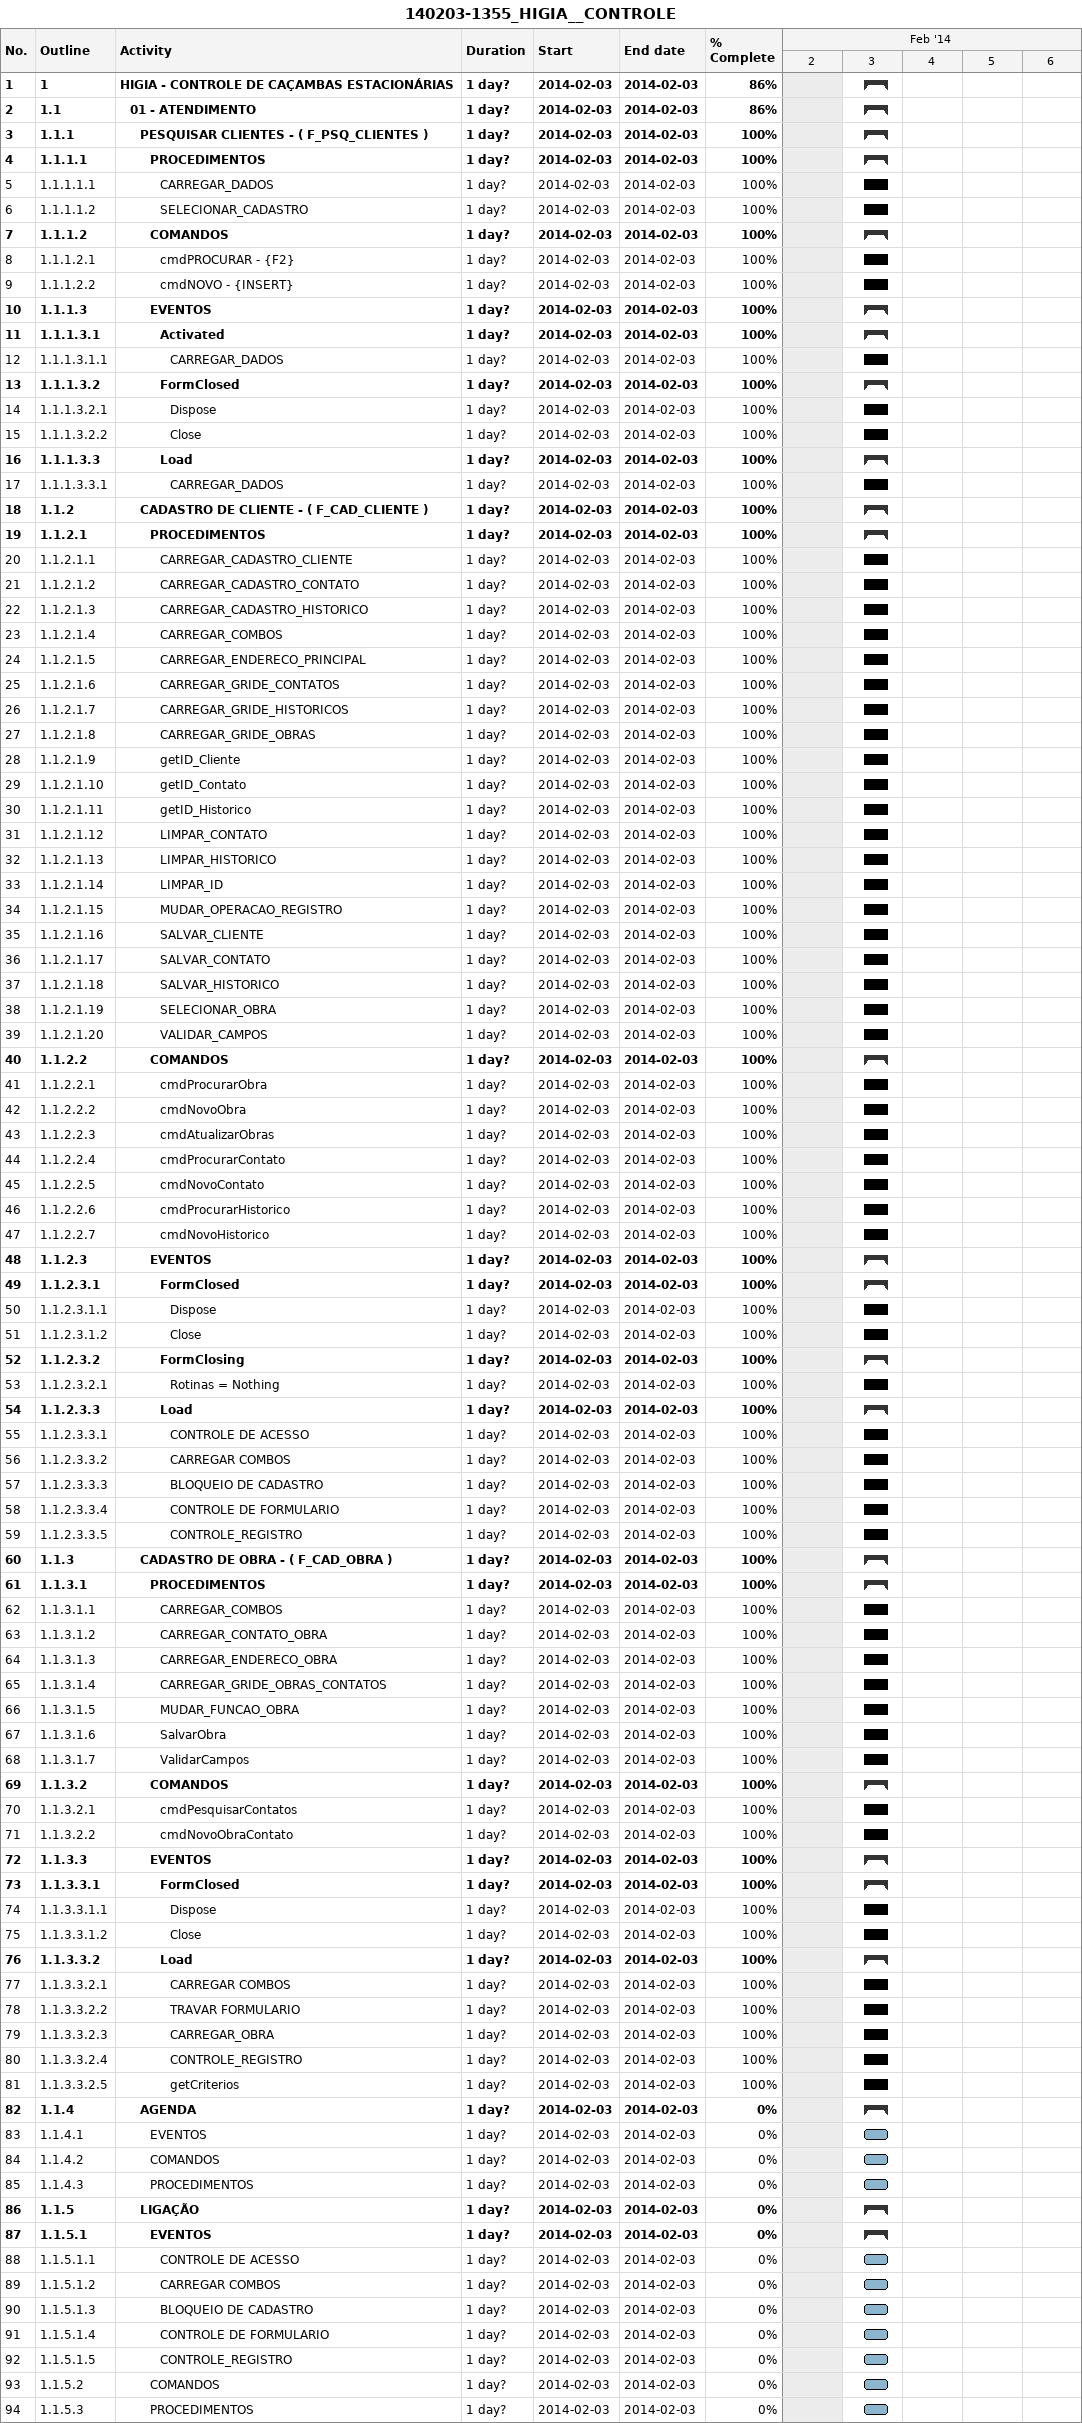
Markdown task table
140203-1355_HIGIA__CONTROLE

| ID | WBS | Task | Duration | Start | Finish | % complete |
|---|---|---|---|---|---|---|
| 1 | 1 | **HIGIA - CONTROLE DE CAÇAMBAS ESTACIONÁRIAS** | 1d? | 2014-02-03 | 2014-02-03 | 86 |
| 2 | 1.1 | **01 - ATENDIMENTO** | 1d? | 2014-02-03 | 2014-02-03 | 86 |
| 3 | 1.1.1 | **PESQUISAR CLIENTES - ( F_PSQ_CLIENTES )** | 1d? | 2014-02-03 | 2014-02-03 | 100 |
| 4 | 1.1.1.1 | **PROCEDIMENTOS** | 1d? | 2014-02-03 | 2014-02-03 | 100 |
| 5 | 1.1.1.1.1 | CARREGAR_DADOS | 1d? | 2014-02-03 | 2014-02-03 | 100 |
| 6 | 1.1.1.1.2 | SELECIONAR_CADASTRO | 1d? | 2014-02-03 | 2014-02-03 | 100 |
| 7 | 1.1.1.2 | **COMANDOS** | 1d? | 2014-02-03 | 2014-02-03 | 100 |
| 8 | 1.1.1.2.1 | cmdPROCURAR - {F2} | 1d? | 2014-02-03 | 2014-02-03 | 100 |
| 9 | 1.1.1.2.2 | cmdNOVO - {INSERT} | 1d? | 2014-02-03 | 2014-02-03 | 100 |
| 10 | 1.1.1.3 | **EVENTOS** | 1d? | 2014-02-03 | 2014-02-03 | 100 |
| 11 | 1.1.1.3.1 | **Activated** | 1d? | 2014-02-03 | 2014-02-03 | 100 |
| 12 | 1.1.1.3.1.1 | CARREGAR_DADOS | 1d? | 2014-02-03 | 2014-02-03 | 100 |
| 13 | 1.1.1.3.2 | **FormClosed** | 1d? | 2014-02-03 | 2014-02-03 | 100 |
| 14 | 1.1.1.3.2.1 | Dispose | 1d? | 2014-02-03 | 2014-02-03 | 100 |
| 15 | 1.1.1.3.2.2 | Close | 1d? | 2014-02-03 | 2014-02-03 | 100 |
| 16 | 1.1.1.3.3 | **Load** | 1d? | 2014-02-03 | 2014-02-03 | 100 |
| 17 | 1.1.1.3.3.1 | CARREGAR_DADOS | 1d? | 2014-02-03 | 2014-02-03 | 100 |
| 18 | 1.1.2 | **CADASTRO DE CLIENTE - ( F_CAD_CLIENTE )** | 1d? | 2014-02-03 | 2014-02-03 | 100 |
| 19 | 1.1.2.1 | **PROCEDIMENTOS** | 1d? | 2014-02-03 | 2014-02-03 | 100 |
| 20 | 1.1.2.1.1 | CARREGAR_CADASTRO_CLIENTE | 1d? | 2014-02-03 | 2014-02-03 | 100 |
| 21 | 1.1.2.1.2 | CARREGAR_CADASTRO_CONTATO | 1d? | 2014-02-03 | 2014-02-03 | 100 |
| 22 | 1.1.2.1.3 | CARREGAR_CADASTRO_HISTORICO | 1d? | 2014-02-03 | 2014-02-03 | 100 |
| 23 | 1.1.2.1.4 | CARREGAR_COMBOS | 1d? | 2014-02-03 | 2014-02-03 | 100 |
| 24 | 1.1.2.1.5 | CARREGAR_ENDERECO_PRINCIPAL | 1d? | 2014-02-03 | 2014-02-03 | 100 |
| 25 | 1.1.2.1.6 | CARREGAR_GRIDE_CONTATOS | 1d? | 2014-02-03 | 2014-02-03 | 100 |
| 26 | 1.1.2.1.7 | CARREGAR_GRIDE_HISTORICOS | 1d? | 2014-02-03 | 2014-02-03 | 100 |
| 27 | 1.1.2.1.8 | CARREGAR_GRIDE_OBRAS | 1d? | 2014-02-03 | 2014-02-03 | 100 |
| 28 | 1.1.2.1.9 | getID_Cliente | 1d? | 2014-02-03 | 2014-02-03 | 100 |
| 29 | 1.1.2.1.10 | getID_Contato | 1d? | 2014-02-03 | 2014-02-03 | 100 |
| 30 | 1.1.2.1.11 | getID_Historico | 1d? | 2014-02-03 | 2014-02-03 | 100 |
| 31 | 1.1.2.1.12 | LIMPAR_CONTATO | 1d? | 2014-02-03 | 2014-02-03 | 100 |
| 32 | 1.1.2.1.13 | LIMPAR_HISTORICO | 1d? | 2014-02-03 | 2014-02-03 | 100 |
| 33 | 1.1.2.1.14 | LIMPAR_ID | 1d? | 2014-02-03 | 2014-02-03 | 100 |
| 34 | 1.1.2.1.15 | MUDAR_OPERACAO_REGISTRO | 1d? | 2014-02-03 | 2014-02-03 | 100 |
| 35 | 1.1.2.1.16 | SALVAR_CLIENTE | 1d? | 2014-02-03 | 2014-02-03 | 100 |
| 36 | 1.1.2.1.17 | SALVAR_CONTATO | 1d? | 2014-02-03 | 2014-02-03 | 100 |
| 37 | 1.1.2.1.18 | SALVAR_HISTORICO | 1d? | 2014-02-03 | 2014-02-03 | 100 |
| 38 | 1.1.2.1.19 | SELECIONAR_OBRA | 1d? | 2014-02-03 | 2014-02-03 | 100 |
| 39 | 1.1.2.1.20 | VALIDAR_CAMPOS | 1d? | 2014-02-03 | 2014-02-03 | 100 |
| 40 | 1.1.2.2 | **COMANDOS** | 1d? | 2014-02-03 | 2014-02-03 | 100 |
| 41 | 1.1.2.2.1 | cmdProcurarObra | 1d? | 2014-02-03 | 2014-02-03 | 100 |
| 42 | 1.1.2.2.2 | cmdNovoObra | 1d? | 2014-02-03 | 2014-02-03 | 100 |
| 43 | 1.1.2.2.3 | cmdAtualizarObras | 1d? | 2014-02-03 | 2014-02-03 | 100 |
| 44 | 1.1.2.2.4 | cmdProcurarContato | 1d? | 2014-02-03 | 2014-02-03 | 100 |
| 45 | 1.1.2.2.5 | cmdNovoContato | 1d? | 2014-02-03 | 2014-02-03 | 100 |
| 46 | 1.1.2.2.6 | cmdProcurarHistorico | 1d? | 2014-02-03 | 2014-02-03 | 100 |
| 47 | 1.1.2.2.7 | cmdNovoHistorico | 1d? | 2014-02-03 | 2014-02-03 | 100 |
| 48 | 1.1.2.3 | **EVENTOS** | 1d? | 2014-02-03 | 2014-02-03 | 100 |
| 49 | 1.1.2.3.1 | **FormClosed** | 1d? | 2014-02-03 | 2014-02-03 | 100 |
| 50 | 1.1.2.3.1.1 | Dispose | 1d? | 2014-02-03 | 2014-02-03 | 100 |
| 51 | 1.1.2.3.1.2 | Close | 1d? | 2014-02-03 | 2014-02-03 | 100 |
| 52 | 1.1.2.3.2 | **FormClosing** | 1d? | 2014-02-03 | 2014-02-03 | 100 |
| 53 | 1.1.2.3.2.1 | Rotinas = Nothing | 1d? | 2014-02-03 | 2014-02-03 | 100 |
| 54 | 1.1.2.3.3 | **Load** | 1d? | 2014-02-03 | 2014-02-03 | 100 |
| 55 | 1.1.2.3.3.1 | CONTROLE DE ACESSO | 1d? | 2014-02-03 | 2014-02-03 | 100 |
| 56 | 1.1.2.3.3.2 | CARREGAR COMBOS | 1d? | 2014-02-03 | 2014-02-03 | 100 |
| 57 | 1.1.2.3.3.3 | BLOQUEIO DE CADASTRO | 1d? | 2014-02-03 | 2014-02-03 | 100 |
| 58 | 1.1.2.3.3.4 | CONTROLE DE FORMULARIO | 1d? | 2014-02-03 | 2014-02-03 | 100 |
| 59 | 1.1.2.3.3.5 | CONTROLE_REGISTRO | 1d? | 2014-02-03 | 2014-02-03 | 100 |
| 60 | 1.1.3 | **CADASTRO DE OBRA - ( F_CAD_OBRA )** | 1d? | 2014-02-03 | 2014-02-03 | 100 |
| 61 | 1.1.3.1 | **PROCEDIMENTOS** | 1d? | 2014-02-03 | 2014-02-03 | 100 |
| 62 | 1.1.3.1.1 | CARREGAR_COMBOS | 1d? | 2014-02-03 | 2014-02-03 | 100 |
| 63 | 1.1.3.1.2 | CARREGAR_CONTATO_OBRA | 1d? | 2014-02-03 | 2014-02-03 | 100 |
| 64 | 1.1.3.1.3 | CARREGAR_ENDERECO_OBRA | 1d? | 2014-02-03 | 2014-02-03 | 100 |
| 65 | 1.1.3.1.4 | CARREGAR_GRIDE_OBRAS_CONTATOS | 1d? | 2014-02-03 | 2014-02-03 | 100 |
| 66 | 1.1.3.1.5 | MUDAR_FUNCAO_OBRA | 1d? | 2014-02-03 | 2014-02-03 | 100 |
| 67 | 1.1.3.1.6 | SalvarObra | 1d? | 2014-02-03 | 2014-02-03 | 100 |
| 68 | 1.1.3.1.7 | ValidarCampos | 1d? | 2014-02-03 | 2014-02-03 | 100 |
| 69 | 1.1.3.2 | **COMANDOS** | 1d? | 2014-02-03 | 2014-02-03 | 100 |
| 70 | 1.1.3.2.1 | cmdPesquisarContatos | 1d? | 2014-02-03 | 2014-02-03 | 100 |
| 71 | 1.1.3.2.2 | cmdNovoObraContato | 1d? | 2014-02-03 | 2014-02-03 | 100 |
| 72 | 1.1.3.3 | **EVENTOS** | 1d? | 2014-02-03 | 2014-02-03 | 100 |
| 73 | 1.1.3.3.1 | **FormClosed** | 1d? | 2014-02-03 | 2014-02-03 | 100 |
| 74 | 1.1.3.3.1.1 | Dispose | 1d? | 2014-02-03 | 2014-02-03 | 100 |
| 75 | 1.1.3.3.1.2 | Close | 1d? | 2014-02-03 | 2014-02-03 | 100 |
| 76 | 1.1.3.3.2 | **Load** | 1d? | 2014-02-03 | 2014-02-03 | 100 |
| 77 | 1.1.3.3.2.1 | CARREGAR COMBOS | 1d? | 2014-02-03 | 2014-02-03 | 100 |
| 78 | 1.1.3.3.2.2 | TRAVAR FORMULARIO | 1d? | 2014-02-03 | 2014-02-03 | 100 |
| 79 | 1.1.3.3.2.3 | CARREGAR_OBRA | 1d? | 2014-02-03 | 2014-02-03 | 100 |
| 80 | 1.1.3.3.2.4 | CONTROLE_REGISTRO | 1d? | 2014-02-03 | 2014-02-03 | 100 |
| 81 | 1.1.3.3.2.5 | getCriterios | 1d? | 2014-02-03 | 2014-02-03 | 100 |
| 82 | 1.1.4 | **AGENDA** | 1d? | 2014-02-03 | 2014-02-03 | 0 |
| 83 | 1.1.4.1 | EVENTOS | 1d? | 2014-02-03 | 2014-02-03 | 0 |
| 84 | 1.1.4.2 | COMANDOS | 1d? | 2014-02-03 | 2014-02-03 | 0 |
| 85 | 1.1.4.3 | PROCEDIMENTOS | 1d? | 2014-02-03 | 2014-02-03 | 0 |
| 86 | 1.1.5 | **LIGAÇÃO** | 1d? | 2014-02-03 | 2014-02-03 | 0 |
| 87 | 1.1.5.1 | **EVENTOS** | 1d? | 2014-02-03 | 2014-02-03 | 0 |
| 88 | 1.1.5.1.1 | CONTROLE DE ACESSO | 1d? | 2014-02-03 | 2014-02-03 | 0 |
| 89 | 1.1.5.1.2 | CARREGAR COMBOS | 1d? | 2014-02-03 | 2014-02-03 | 0 |
| 90 | 1.1.5.1.3 | BLOQUEIO DE CADASTRO | 1d? | 2014-02-03 | 2014-02-03 | 0 |
| 91 | 1.1.5.1.4 | CONTROLE DE FORMULARIO | 1d? | 2014-02-03 | 2014-02-03 | 0 |
| 92 | 1.1.5.1.5 | CONTROLE_REGISTRO | 1d? | 2014-02-03 | 2014-02-03 | 0 |
| 93 | 1.1.5.2 | COMANDOS | 1d? | 2014-02-03 | 2014-02-03 | 0 |
| 94 | 1.1.5.3 | PROCEDIMENTOS | 1d? | 2014-02-03 | 2014-02-03 | 0 |
